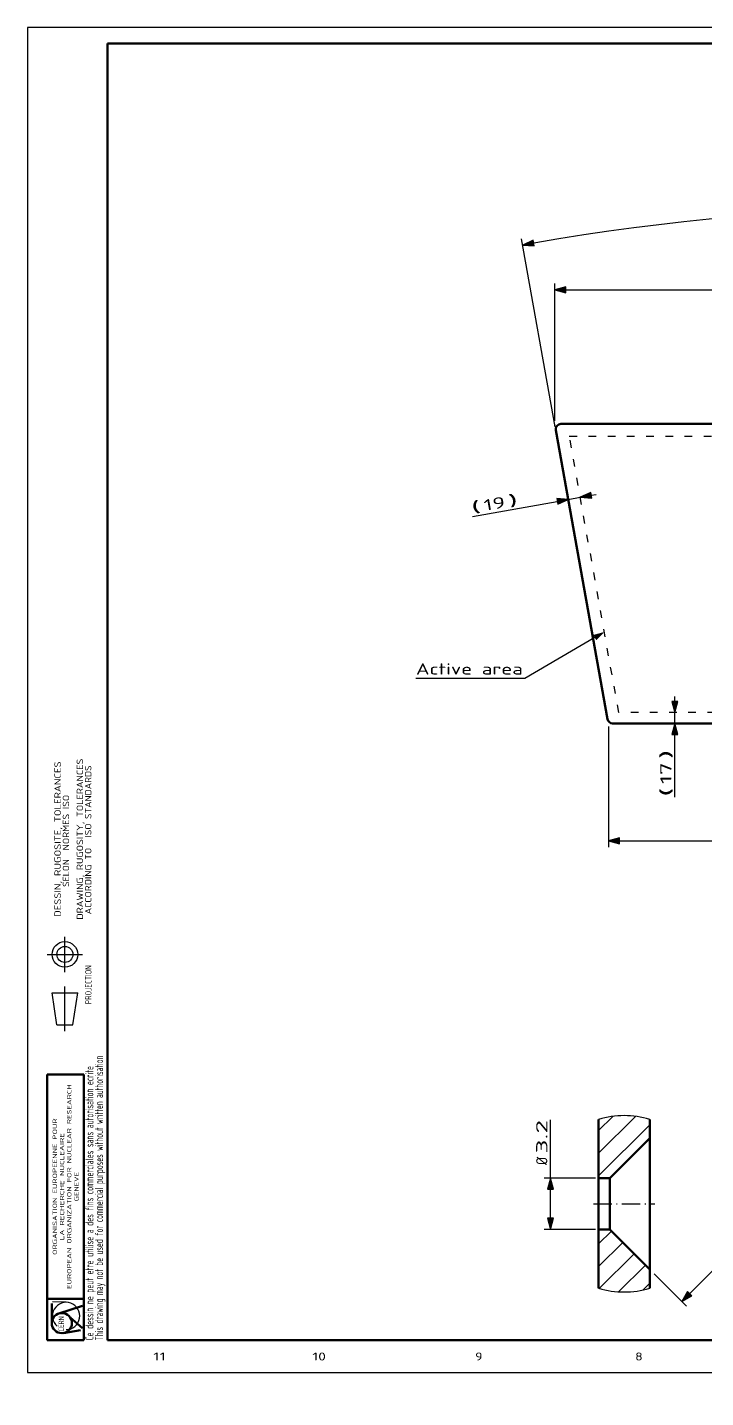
# Model space of a CAD drawing. Extents: x 0 to 594, y -369 to 420.
# Drawn here: x 0 to 211.8, y -7.9 to 420 of the extents above; entities that cross this region are included whole.
import ezdxf
from ezdxf.enums import TextEntityAlignment as Align

# ---------------------------------------------------------------- set-up
doc = ezdxf.new("R2010")
doc.units = 0
doc.linetypes.add('DASHDOT', pattern=[18.5, 12, -3, 0.5, -3])
doc.linetypes.add('DASHSPACE', pattern=[30, 12, -18])
doc.layers.get('0').update_dxf_attribs({"lineweight": 13})
doc.styles.get("Standard").update_dxf_attribs({"font": 'isocp.shx'})
doc.dimstyles.get("Standard").update_dxf_attribs({"dimtxt": 2.5, "dimasz": 2.5, "dimexe": 1.25, "dimexo": 0.625, "dimtad": 1, "dimtxsty": 'STANDARD', "dimcen": 2.5, "dimadec": 0, "dimazin": 0, "dimtfac": 1, "dimtmove": 0, "dimatfit": 0, "dimfxl": 1, "dimarcsym": 0})

# ---------------------------------------------------------------- blocks, each defined once
blk = doc.blocks.new('*D75')
at = {"color": 7, "lineweight": 25, "transparency": 16777216}
for p, q in [((164.878674, 295.258917), (154.359399, 354.01673)), ((402.650867, 295.258917), (413.170142, 354.01673))]:
    blk.add_line(p, q, dxfattribs=at)
for points in [[(157.970569, 353.578009), (154.711853, 352.048029), (158.298962, 351.743683)], [(409.230579, 351.743683), (412.817688, 352.048029), (409.558972, 353.578009)]]:
    blk.add_lwpolyline(points, close=True, dxfattribs=at)
blk.add_arc((283.764771, -368.80672), 732.315674, 80.122067, 99.877931, dxfattribs=at)
for points in [[(157.970569, 353.578009), (154.711853, 352.048029), (157.970569, 353.578009), (158.298962, 351.743683)], [(409.230579, 351.743683), (412.817688, 352.048029), (409.230579, 351.743683), (409.558972, 353.578009)]]:
    blk.add_solid(points, dxfattribs=at)
for s, width, p, p2 in [('(', 3.469741, (271.323368, 364.858966), (274.359391, 364.858966)), ('20.3', 1.776077, (275.359391, 364.508966), (289.603483, 364.508966)), ('%%d', 1.62963, (289.603483, 365.208966), (292.17015, 365.208966)), (')', 3.475213, (293.17015, 364.858966), (296.206173, 364.858966))]:
    blk.add_text(s, height=3.5, dxfattribs=dict(at, width=width)).set_placement(p, p2, align=Align.FIT)
blk = doc.blocks.new('*D78')
at = {"color": 7, "lineweight": 25, "transparency": 16777216}
for p, q in [((164.717981, 297.156525), (164.717981, 340.029376)), ((402.81156, 297.156525), (402.81156, 340.029376)), ((168.195313, 338.029376), (399.334229, 338.029376))]:
    blk.add_line(p, q, dxfattribs=at)
for points in [[(168.195313, 338.961163), (164.717981, 338.029376), (168.195313, 337.097638)], [(399.334229, 337.097638), (402.81156, 338.029376), (399.334229, 338.961163)]]:
    blk.add_lwpolyline(points, close=True, dxfattribs=at)
for points in [[(168.195313, 338.961163), (164.717981, 338.029376), (168.195313, 338.961163), (168.195313, 337.097638)], [(399.334229, 337.097638), (402.81156, 338.029376), (399.334229, 337.097638), (399.334229, 338.961163)]]:
    blk.add_solid(points, dxfattribs=at)
at = {"color": 7, "lineweight": 25, "transparency": 16777216, "width": 1.883086}
blk.add_text('1190.5', height=3.5, dxfattribs=at).set_placement((272.906702, 339.029376), (294.622839, 339.029376), align=Align.FIT)
blk = doc.blocks.new('*D79')
at = {"color": 7, "lineweight": 25, "transparency": 16777216}
for p, q in [((181.457062, 201.656525), (181.457062, 164.015167)), ((386.072479, 201.656525), (386.072479, 164.015167)), ((184.934399, 166.015167), (382.595142, 166.015167))]:
    blk.add_line(p, q, dxfattribs=at)
for points in [[(184.934399, 166.946954), (181.457062, 166.015167), (184.934399, 165.083429)], [(382.595142, 165.083429), (386.072479, 166.015167), (382.595142, 166.946954)]]:
    blk.add_lwpolyline(points, close=True, dxfattribs=at)
for points in [[(184.934399, 166.946954), (181.457062, 166.015167), (184.934399, 166.946954), (184.934399, 165.083429)], [(382.595142, 165.083429), (386.072479, 166.015167), (382.595142, 165.083429), (382.595142, 166.946954)]]:
    blk.add_solid(points, dxfattribs=at)
for s, width, p, p2 in [('(', 3.469741, (268.870679, 167.015167), (271.906702, 167.015167)), ('1023.1', 1.909111, (272.906702, 167.015167), (294.622839, 167.015167)), (')', 3.475213, (295.622839, 167.015167), (298.658862, 167.015167))]:
    blk.add_text(s, height=3.5, dxfattribs=dict(at, width=width)).set_placement(p, p2, align=Align.FIT)
blk = doc.blocks.new('*D80')
at = {"color": 7, "lineweight": 25, "transparency": 16777216}
for p, q in [((176.097705, 273.88797), (177.596545, 274.156281)), ((139.056531, 267.256525), (165.511353, 271.992706)), ((168.934265, 272.605499), (172.674792, 273.275128))]:
    blk.add_line(p, q, dxfattribs=at)
for points in [[(175.933508, 274.805109), (172.674792, 273.275128), (176.261902, 272.970782)], [(165.675549, 271.075519), (168.934265, 272.605499), (165.347156, 272.909845)]]:
    blk.add_lwpolyline(points, close=True, dxfattribs=at)
for points in [[(175.933508, 274.805109), (172.674792, 273.275128), (175.933508, 274.805109), (176.261902, 272.970782)], [(165.675549, 271.075519), (168.934265, 272.605499), (165.675549, 271.075519), (165.347156, 272.909845)]]:
    blk.add_solid(points, dxfattribs=at)
for s, rotation, width, p, p2 in [(')', 10.15064585, 3.475212, (150.503577, 270.321759), (153.492078, 270.856818)), ('(', 10.15062727, 3.469739, (138.88031, 268.2409), (141.868811, 268.775958)), ('19', 10.15039476, 1.725111, (142.853162, 268.95213), (149.519226, 270.145587))]:
    blk.add_text(s, height=3.5, rotation=rotation, dxfattribs=dict(at, width=width)).set_placement(p, p2, align=Align.FIT)
blk = doc.blocks.new('*D83')
at = {"color": 7, "lineweight": 25, "transparency": 16777216}
for p, q in [((202.180469, 209.533868), (202.180469, 211.056525)), ((202.180469, 202.656525), (202.180469, 206.056525)), ((202.180469, 179.660382), (202.180469, 199.179181))]:
    blk.add_line(p, q, dxfattribs=at)
for points in [[(201.248718, 209.533868), (202.180469, 206.056525), (203.112213, 209.533868)], [(203.112213, 199.179181), (202.180469, 202.656525), (201.248718, 199.179181)]]:
    blk.add_lwpolyline(points, close=True, dxfattribs=at)
for points in [[(201.248718, 209.533868), (202.180469, 206.056525), (201.248718, 209.533868), (203.112213, 209.533868)], [(203.112213, 199.179181), (202.180469, 202.656525), (203.112213, 199.179181), (201.248718, 199.179181)]]:
    blk.add_solid(points, dxfattribs=at)
for s, width, p, p2 in [(')', 3.475227, (201.180469, 191.468439), (201.180469, 194.504474)), ('17', 1.84274, (201.180469, 183.696417), (201.180469, 190.468488)), ('(', 3.469754, (201.180469, 179.660382), (201.180469, 182.696417))]:
    blk.add_text(s, height=3.5, rotation=90, dxfattribs=dict(at, width=width)).set_placement(p, p2, align=Align.FIT)
blk = doc.blocks.new('*D101')
at = {"color": 7, "lineweight": 25, "transparency": 16777216}
for p, q in [((163.404292, 60.626801), (163.404292, 78.818939)), ((177.394745, 60.626801), (161.404292, 60.626801)), ((163.404292, 48.103607), (163.404292, 57.149017)), ((177.394745, 44.625824), (161.404292, 44.625824))]:
    blk.add_line(p, q, dxfattribs=at)
for points in [[(164.33604, 57.149017), (163.404292, 60.626801), (162.472543, 57.149017)], [(162.472543, 48.103607), (163.404292, 44.625824), (164.33604, 48.103607)]]:
    blk.add_lwpolyline(points, close=True, dxfattribs=at)
for points in [[(164.33604, 57.149017), (163.404292, 60.626801), (164.33604, 57.149017), (162.472543, 57.149017)], [(162.472543, 48.103607), (163.404292, 44.625824), (162.472543, 48.103607), (164.33604, 48.103607)]]:
    blk.add_solid(points, dxfattribs=at)
for s, width, p, p2 in [('3.2', 1.864672, (162.404292, 68.311127), (162.404292, 78.818939)), ('%%c', 0.977493, (162.404292, 64.744232), (162.404292, 67.31015))]:
    blk.add_text(s, height=3.5, rotation=90, dxfattribs=dict(at, width=width)).set_placement(p, p2, align=Align.FIT)
blk = doc.blocks.new('BLOCK194')
at = {"color": 7, "lineweight": 25, "width": 1.826178}
blk.add_text(' 8', height=2.5, dxfattribs=at).set_placement((187.831406, 3.690562), (192.168579, 3.690562), align=Align.FIT)
blk = doc.blocks.new('BLOCK195')
at = {"color": 7, "lineweight": 25, "width": 1.698199}
blk.add_text(' 9', height=2.5, dxfattribs=at).set_placement((137.831406, 3.690562), (142.168579, 3.690562), align=Align.FIT)
blk = doc.blocks.new('BLOCK196')
at = {"color": 7, "lineweight": 25, "width": 1.793721}
blk.add_text(' 10', height=2.5, dxfattribs=at).set_placement((86.747116, 3.690562), (93.252884, 3.690562), align=Align.FIT)
blk = doc.blocks.new('BLOCK197')
at = {"color": 7, "lineweight": 25, "width": 2.081844}
blk.add_text(' 11', height=2.5, dxfattribs=at).set_placement((36.747116, 3.690562), (43.25288, 3.690562), align=Align.FIT)
blk = doc.blocks.new('BLOCK234')
at = {"color": 7, "lineweight": 25, "width": 1.248109}
blk.add_text('NORMES ISO', height=2, rotation=90, dxfattribs=at).set_placement((13.04495, 163.000015), (13.04495, 180.348724), align=Align.FIT)
blk = doc.blocks.new('BLOCK235')
at = {"color": 7, "lineweight": 25, "width": 1.175925}
blk.add_text('ISO STANDARDS', height=2, rotation=90.00000508, dxfattribs=at).set_placement((19.982868, 167.000015), (19.982866, 189.553329), align=Align.FIT)
blk = doc.blocks.new('BLOCK236')
at = {"color": 7, "lineweight": 25, "width": 0.873675}
blk.add_text('PROJECTION', height=2, rotation=90, dxfattribs=at).set_placement((20.028679, 114.982063), (20.028679, 127.126152), align=Align.FIT)
blk = doc.blocks.new('BLOCK237')
at = {"color": 7, "lineweight": 25, "width": 1.272325}
blk.add_text('DESSIN, RUGOSITE, TOLERANCES', height=2, rotation=90.00000236, dxfattribs=at).set_placement((10.438618, 142.211807), (10.438616, 190.788177), align=Align.FIT)
blk = doc.blocks.new('BLOCK238')
at = {"color": 7, "lineweight": 25, "width": 1.188267}
blk.add_text('SELON', height=2, rotation=90, dxfattribs=at).set_placement((13.04495, 151.600021), (13.04495, 160.274368), align=Align.FIT)
blk = doc.blocks.new('BLOCK239')
at = {"color": 7, "lineweight": 25, "width": 1.221763}
blk.add_text('DRAWING, RUGOSITY, TOLERANCES', height=2, rotation=90.00000228, dxfattribs=at).set_placement((17.377953, 141.344376), (17.377951, 191.655624), align=Align.FIT)
blk = doc.blocks.new('BLOCK240')
at = {"color": 7, "lineweight": 25, "width": 1.23186}
blk.add_text('ACCORDING TO', height=2, rotation=90, dxfattribs=at).set_placement((19.982868, 143.000015), (19.982868, 163.818451), align=Align.FIT)
blk = doc.blocks.new('BLOCK241')
at = {"color": 7, "lineweight": 25, "width": 1.520448}
blk.add_text('GENEVE', height=1.35, rotation=90, dxfattribs=at).set_placement((15.990597, 53.432953), (15.990597, 62.567043), align=Align.FIT)
blk = doc.blocks.new('BLOCK242')
at = {"color": 7, "lineweight": 25, "width": 0.973962}
blk.add_text('CERN', height=1.7, rotation=90, dxfattribs=at).set_placement((11.435402, 12.8), (11.435402, 17.518848), align=Align.FIT)
blk = doc.blocks.new('BLOCK243')
at = {"color": 7, "lineweight": 25, "width": 0.732561}
blk.add_text('Ce dessin ne peut etre utilise a des fins commerciales sans autorisation ecrite', height=2.5, rotation=90.00000268, dxfattribs=at).set_placement((20.613356, 10), (20.613352, 95.659264), align=Align.FIT)
blk = doc.blocks.new('BLOCK244')
at = {"color": 7, "lineweight": 25, "width": 0.70288}
blk.add_text('This drawing may not be used for commercial purposes without written authorisation', height=2.5, rotation=90.00000258, dxfattribs=at).set_placement((23.613356, 10), (23.613352, 98.912155), align=Align.FIT)
blk = doc.blocks.new('BLOCK245')
at = {"color": 7, "lineweight": 25, "width": 1.559242}
blk.add_text('ORGANISATION EUROPEENNE POUR', height=1.35, rotation=90.00000269, dxfattribs=at).set_placement((9.240597, 36.687115), (9.240595, 79.312881), align=Align.FIT)
blk = doc.blocks.new('BLOCK246')
at = {"color": 7, "lineweight": 25, "width": 1.616198}
blk.add_text('LA RECHERCHE NUCLEAIRE', height=1.35, rotation=90.00000342, dxfattribs=at).set_placement((11.490597, 41.254166), (11.490595, 74.745834), align=Align.FIT)
blk = doc.blocks.new('BLOCK247')
at = {"color": 7, "lineweight": 25, "width": 1.555402}
blk.add_text('EUROPEAN ORGANIZATION FOR NUCLEAR RESEARCH', height=1.35, rotation=90.00000269, dxfattribs=at).set_placement((13.740598, 26.030663), (13.740595, 89.969337), align=Align.FIT)
blk = doc.blocks.new('BLOCK253')
at = {"color": 7, "lineweight": 25}
blk.add_lwpolyline([(-532.811646, 2883.500488), (-642.018799, 2819.765869), (-812.000061, 2819.765869)], dxfattribs=at)
blk.add_solid([(-530.463379, 2879.476807), (-517.795166, 2892.26416), (-535.159851, 2887.523926)], dxfattribs=at)
at = {"color": 7, "lineweight": 25, "width": 1.406048}
blk.add_text('Active area', height=17.500002, dxfattribs=at).set_placement((-812.000061, 2825.716797), (-645.018799, 2825.716797), align=Align.FIT)
blk = doc.blocks.new('BLOCK258')
at = {"color": 7, "lineweight": 50}
for p, q in [((-585.674535, 3217), (585.674535, 3217)), ((-512.718361, 2756.090194), (-593.549333, 3207.590194)), ((593.549333, 3207.590194), (512.718361, 2756.090194)), ((504.843563, 2749.5), (-504.843563, 2749.5))]:
    blk.add_line(p, q, dxfattribs=at)
at = {"color": 7, "linetype": 'DASHSPACE', "lineweight": 25}
for p, q in [((-495.279922, 2766.5), (-572.530342, 3198)), ((-572.530342, 3198), (572.530342, 3198)), ((572.530342, 3198), (495.279922, 2766.5)), ((495.279922, 2766.5), (-495.279922, 2766.5))]:
    blk.add_line(p, q, dxfattribs=at)
at = {"color": 7, "lineweight": 50}
for centre, radius in [((-270, 2982.25), 4.1), ((-270, 2982.25), 1.6), ((0, 2982.25), 4.1), ((0, 2982.25), 1.6), ((270, 2982.25), 4.1), ((270, 2982.25), 1.6)]:
    blk.add_circle(centre, radius, dxfattribs=at)
for centre, start, end in [((-585.674535, 3209), 90, 190.15), ((585.674535, 3209), 349.85, 450), ((-504.843563, 2757.5), 190.15, 270), ((504.843563, 2757.5), 270, 349.85)]:
    blk.add_arc(centre, 8, start, end, dxfattribs=at)
blk = doc.blocks.new('BLOCK266')
at = {"color": 7, "lineweight": 25}
for p, q in [((5.694316, 2976.63916), (8.068115, 2979.012939)), ((8.068115, 2979.012939), (13.987472, 2979.012939)), ((3.482843, 2977.867188), (5.48542, 2975.864502))]:
    blk.add_line(p, q, dxfattribs=at)
blk.add_lwpolyline([(5.562577, 2976.770996), (5.202577, 2976.147461), (5.826115, 2976.507324)], close=True, dxfattribs=at)
blk.add_solid([(5.562577, 2976.770996), (5.202577, 2976.147461), (5.562577, 2976.770996), (5.826115, 2976.507324)], dxfattribs=at)
for s, height, width, p, p2 in [('2.5', 0.7, 1.886556, (9.068115, 2979.212891), (11.169729, 2979.212891)), ('45', 0.7, 1.39057, (12.11973, 2979.212891), (13.474138, 2979.212891)), ('%%d', 0.7, 1.629635, (13.474138, 2979.352783), (13.987473, 2979.352783)), ('×', 0.35, 0.952384, (11.469728, 2979.387939), (11.819729, 2979.387939))]:
    blk.add_text(s, height=height, dxfattribs=dict(at, width=width)).set_placement(p, p2, align=Align.FIT)
blk = doc.blocks.new('BLOCK267')
at = {"color": 7, "lineweight": 50}
for p, q in [((0, 2987.520171), (0, 2983.85)), ((3.2, 2987.520019), (3.2, 2986.35)), ((0.7, 2983.85), (3.2, 2986.35)), ((3.2, 2980.284355), (3.2, 2986.35)), ((0, 2981.482919), (0, 2983.85)), ((0.7, 2983.85), (0, 2983.85)), ((0.7, 2983.85), (0.7, 2981.482919)), ((0, 2980.65), (0, 2981.482919)), ((0.7, 2981.482919), (0.7, 2980.65)), ((0, 2980.65), (0, 2976.979829)), ((0.7, 2980.65), (0, 2980.65)), ((0.7, 2980.65), (3.2, 2978.15)), ((3.2, 2978.15), (3.2, 2980.284355)), ((3.2, 2978.15), (3.2, 2976.979981))]:
    blk.add_line(p, q, dxfattribs=at)
at = {"color": 7, "linetype": 'DASHDOT', "lineweight": 25}
for start, end in [(73.109, 106.885564), (253.114436, 286.891)]:
    blk.add_arc((1.59975, 2982.25), 5.507622, start, end, dxfattribs=at)
blk = doc.blocks.new('BLOCK268')
at = {"color": 7, "lineweight": 25}
for p, q in [((0, 2985.404785), (2.305906, 2987.710693)), ((0, 2986.819092), (0.891349, 2987.710449)), ((0, 2983.990723), (3.2, 2987.190674))]:
    blk.add_line(p, q, dxfattribs=at)
blk = doc.blocks.new('BLOCK269')
at = {"color": 7, "lineweight": 25}
for p, q in [((0, 2979.748047), (0.801012, 2980.549072)), ((0, 2978.33374), (1.508119, 2979.841797)), ((0.047404, 2976.967041), (2.215226, 2979.134766)), ((1.248949, 2976.754395), (2.922332, 2978.427734)), ((2.781756, 2976.872803), (3.2, 2977.291016))]:
    blk.add_line(p, q, dxfattribs=at)

msp = doc.modelspace()

# ---------------------------------------------------------------- linework, layer by layer
at = {"color": 7, "lineweight": 25}
for p, q in [((594, 420), (0, 420)), ((0, 420), (0, 0)), ((11.7084, 125.000511), (11.7084, 136.000511)), ((6.2084, 130.500511), (17.2084, 130.500511)), ((11.7084, 106.501), (11.7084, 120.501)), ((9.2084, 108.500559), (7.7084, 118.500559)), ((7.7084, 118.500559), (15.7084, 118.500559)), ((14.2084, 108.500559), (15.7084, 118.500559)), ((9.2084, 108.500559), (14.2084, 108.500559)), ((12.077865, 21.873238), (7.872521, 22.001836)), ((0, 0), (594, 0))]:
    msp.add_line(p, q, dxfattribs=at)
at = {"color": 7, "lineweight": 70}
for p, q in [((584, 415), (25, 415)), ((25, 415), (25, 10)), ((6.1635, 93), (17.6635, 93)), ((6.1635, 10), (6.1635, 93)), ((17.6635, 10), (17.6635, 93)), ((6.1635, 23), (17.6635, 23)), ((6.1635, 10), (17.6635, 10)), ((25, 10), (584, 10))]:
    msp.add_line(p, q, dxfattribs=at)
at = {"color": 7, "linetype": 'DASHDOT', "lineweight": 25, "ltscale": 0.480075}
msp.add_line((176.791995, 52.626312), (195.994995, 52.626312), dxfattribs=at)
at = {"color": 7, "lineweight": 50}
for p, q in [((7.610012, 21.505402), (7.610012, 15.379418)), ((9.865101, 18.399622), (17.1635, 20.79393)), ((17.1635, 13.748262), (13.368324, 17.145546)), ((16.533405, 13.198829), (11.307004, 12.277273))]:
    msp.add_line(p, q, dxfattribs=at)
at = {"color": 7, "lineweight": 25}
for radius in [4, 2.5]:
    msp.add_circle((11.7084, 130.500511), radius, dxfattribs=at)
at = {"color": 7, "lineweight": 50}
msp.add_circle((10.760012, 15.379418), 3.15, dxfattribs=at)
at = {"color": 7, "lineweight": 25}
msp.add_arc((12.0775, 17.623), 4.25, 269.863122, 589.756076, dxfattribs=at)

# ---------------------------------------------------------------- block references
at = {"lineweight": 0}
for name, p, xscale, yscale, zscale in [('BLOCK258', (283.764771, -347.243475), 0.2, 0.2, 0.2), ('BLOCK253', (283.764771, -347.243475), 0.2, 0.2, 0.2), ('BLOCK267', (178.394745, -14858.623688), 5, 5, 5), ('BLOCK268', (178.394745, -14858.623688), 5, 5, 5), ('BLOCK269', (178.394745, -14858.623688), 5, 5, 5), ('BLOCK266', (178.394745, -14858.623688), 5, 5, 5)]:
    msp.add_blockref(name, p, dxfattribs=dict(at, xscale=xscale, yscale=yscale, zscale=zscale))
for name in ['BLOCK237', 'BLOCK239', 'BLOCK235', 'BLOCK234', 'BLOCK240', 'BLOCK238', 'BLOCK236', 'BLOCK244', 'BLOCK243', 'BLOCK247', 'BLOCK245', 'BLOCK246', 'BLOCK241', 'BLOCK242', 'BLOCK197', 'BLOCK196', 'BLOCK195', 'BLOCK194']:
    msp.add_blockref(name, (0, 0), dxfattribs=at)

# ---------------------------------------------------------------- dimensions: what is measured, and where the dimension line sits
at = {"color": 0, "lineweight": 0}
dim = msp.add_angular_dim_2l(base=(326.983108, 362.232549), line1=((283.764771, -368.80672), (402.474637, 294.274563)), line2=((283.764771, -368.80672), (165.054904, 294.274563)), text='(<>)', dimstyle='STANDARD', override={"dimtxsty": 'STANDARD'}, dxfattribs=at)
dim.commit()
dim.dimension.update_dxf_attribs({"geometry": '*D75', "text_midpoint": (283.764771, 363.508948), "dimtype": 162})
dim = msp.add_linear_dim(base=(164.717981, 338.029392), p1=(402.81156, 296.156525), p2=(164.717981, 296.156525), angle=180, dimstyle='STANDARD', override={"dimlfac": 5, "dimtxsty": 'STANDARD'}, dxfattribs=at)
dim.commit()
dim.dimension.update_dxf_attribs({"geometry": '*D78', "text_midpoint": (283.764771, 338.029392), "dimtype": 161, "oblique_angle": 89.999523})
for base, p1, p2, angle, text, override, picture, middle in [((172.674797, 273.275138), (168.581817, 274.57418), (172.322346, 275.243838), 10.14999971, '(<>)', {"dimlfac": 5, "dimtxsty": 'STANDARD'}, '*D80', (146.362419, 268.564496)), ((202.180466, 206.056525), (200.180466, 202.656525), (200.180466, 206.056525), 90, '(<>)', {"dimlfac": 5, "dimtxsty": 'STANDARD'}, '*D83', (202.180466, 187.082443)), ((386.072477, 166.015189), (181.457064, 202.656525), (386.072477, 202.656525), 0, '(<>)', {"dimlfac": 5, "dimtxsty": 'STANDARD'}, '*D79', (283.764771, 166.015189)), ((163.404292, 60.626312), (178.394745, 44.626312), (178.394745, 60.626312), 90, '%%c<>', {"dimlfac": 0.2, "dimtxsty": 'STANDARD'}, '*D101', (163.404292, 71.781672))]:
    dim = msp.add_linear_dim(base=base, p1=p1, p2=p2, angle=angle, text=text, dimstyle='STANDARD', override=override, dxfattribs=at)
    dim.commit()
    dim.dimension.update_dxf_attribs({"geometry": picture, "text_midpoint": middle, "dimtype": 161, "oblique_angle": 89.999523})

doc.saveas('drawing.dxf')
